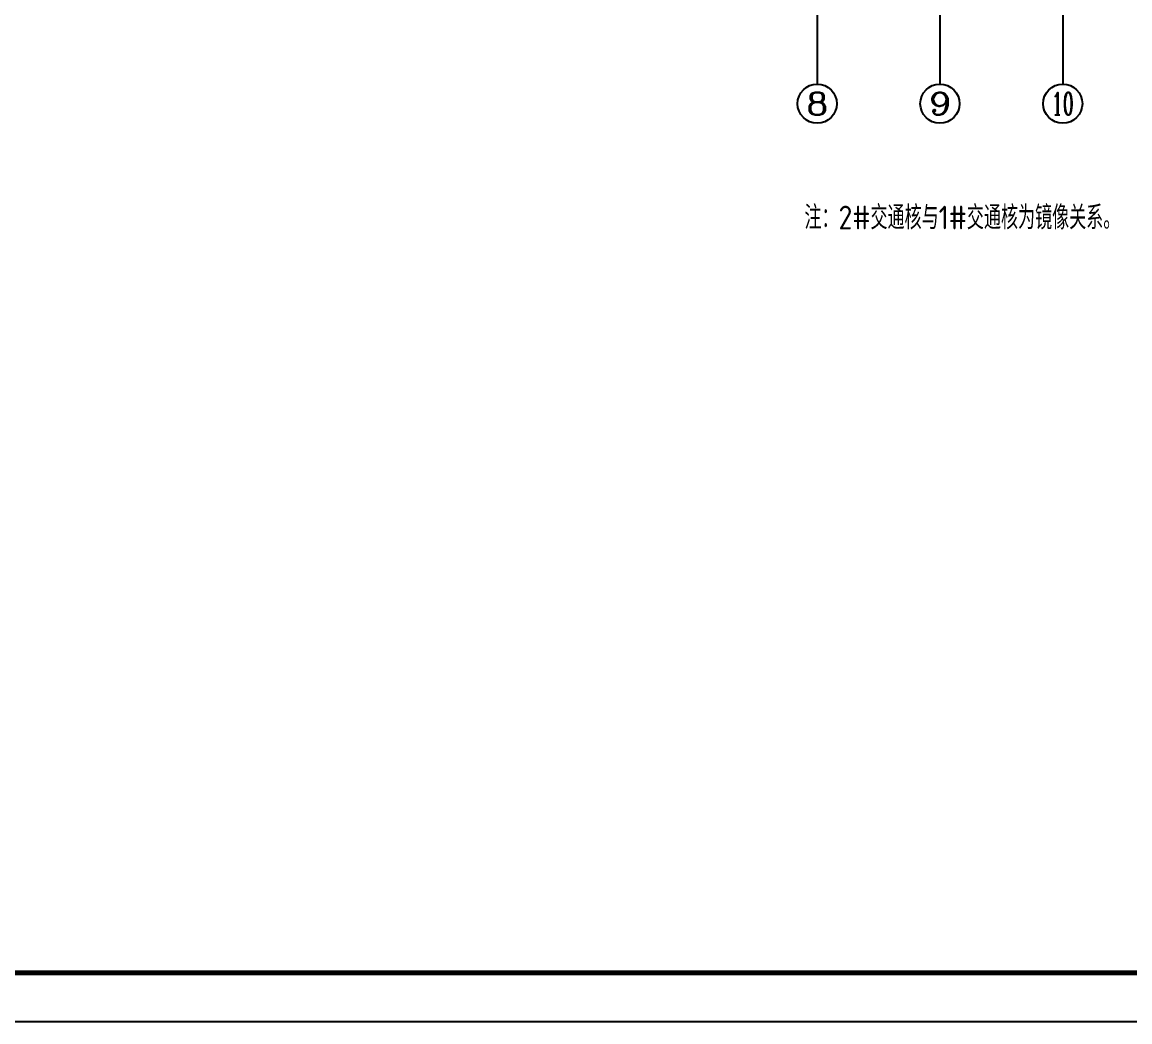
# Model space of a CAD drawing. Extents: x 27938 to 983267, y -209821 to 1628073.
# Drawn here: x 822356 to 833635, y 42598 to 52778 of the extents above; entities that cross this region are included whole.
import ezdxf
from ezdxf.enums import TextEntityAlignment as Align

# ---------------------------------------------------------------- set-up
doc = ezdxf.new("R2010")
doc.units = 0
doc.header["$LTSCALE"] = 1000
doc.header["$MEASUREMENT"] = 0
for name, color, linetype in [('AXIS', 3, 'Continuous'), ('AXIS_TEXT', 4, 'Continuous'), ('PUB_TEXT', 4, 'Continuous'), ('图框', 140, 'Continuous')]:
    doc.layers.add(name, color=color, linetype=linetype)
doc.layers.add('yichutu', color=7, linetype='Continuous', true_color=0xffffff, plot=False)
doc.styles.add('_TCH_AXIS', font='COMPLEX', dxfattribs={"bigfont": 'GBCBIG'})
doc.styles.add('COMPLEX', font='COMPLEX')
doc.styles.get("Standard").update_dxf_attribs({"font": 'gbenor.shx', "bigfont": 'gbcbig.shx'})

# ---------------------------------------------------------------- blocks, each defined once
blk = doc.blocks.new('yct-841-594-84100-59399.9999999999-100-1000.0')
at = {"layer": 'yichutu', "color": 7, "true_color": 0xffffff}
blk.add_lwpolyline([(0, 0), (0, 59400), (84100, 59400), (84100, 0)], close=True, dxfattribs=at)
blk = doc.blocks.new('_AXISO')
blk.add_circle((0, 0), 0.5)
at = {"layer": 'AXIS_TEXT', "style": 'COMPLEX', "width": 1.041667}
blk.add_attdef('A', text='', height=0.56, dxfattribs=at).set_placement((-0.25, -0.28), (0.25, -0.28), align=Align.FIT)
blk = doc.blocks.new('A$C140179C8')
at = {"layer": '图框'}
blk.add_lwpolyline([(0, 0), (42050, 0), (42050, -29700), (0, -29700)], close=True, dxfattribs=at)
blk.add_lwpolyline([(0, 0), (42050, 0), (42050, -29700), (0, -29700)], close=True, dxfattribs=at)
at = {"layer": '图框', "const_width": 50}
blk.add_lwpolyline([(41550, -29200), (41550, -500), (1250, -500), (1250, -29200)], close=True, dxfattribs=at)

msp = doc.modelspace()

# ---------------------------------------------------------------- linework, layer by layer
at = {"layer": 'AXIS'}
for p, q in [((830451.5, 53162.4), (830451.5, 52147.8)), ((831701, 53162.4), (831701, 52147.8)), ((832951.5, 53162.4), (832951.5, 52147.8))]:
    msp.add_line(p, q, dxfattribs=at)

# ---------------------------------------------------------------- block references
msp.add_blockref('A$C140179C8', (801330.5, 72298.4))
ref = msp.add_blockref('_AXISO', (830451.5, 51947.8), dxfattribs=dict(at, xscale=400, yscale=400, zscale=400))
ref.add_attrib('A', '8', dxfattribs={"layer": 'AXIS_TEXT', "height": 226.3, "style": '_TCH_AXIS', "width": 1.5}).set_placement((830338.4, 51834.6), (830564.7, 51834.6), align=Align.FIT)
ref = msp.add_blockref('_AXISO', (831701, 51947.8), dxfattribs=dict(at, xscale=400, yscale=400, zscale=400))
ref.add_attrib('A', '9', dxfattribs={"layer": 'AXIS_TEXT', "height": 226.3, "style": '_TCH_AXIS', "width": 1.5}).set_placement((831587.9, 51834.6), (831814.2, 51834.6), align=Align.FIT)
ref = msp.add_blockref('_AXISO', (832951.5, 51947.8), dxfattribs=dict(at, xscale=400, yscale=400, zscale=400))
ref.add_attrib('A', '10', dxfattribs={"layer": 'AXIS_TEXT', "height": 226.27, "style": '_TCH_AXIS', "width": 0.724138}).set_placement((832838.4, 51834.6), (833064.7, 51834.6), align=Align.FIT)
at = {"layer": 'yichutu', "xscale": 0.5, "yscale": 0.5, "zscale": 0.5}
msp.add_blockref('yct-841-594-84100-59399.9999999999-100-1000.0', (801330.5, 42598.4), dxfattribs=at)

# ---------------------------------------------------------------- texts
at = {"layer": 'PUB_TEXT', "color": 1}
msp.add_text('注：2#交通核与1#交通核为镜像关系。', height=241.135, dxfattribs=at).set_placement((830321.4, 50667.8))

doc.saveas('drawing.dxf')
